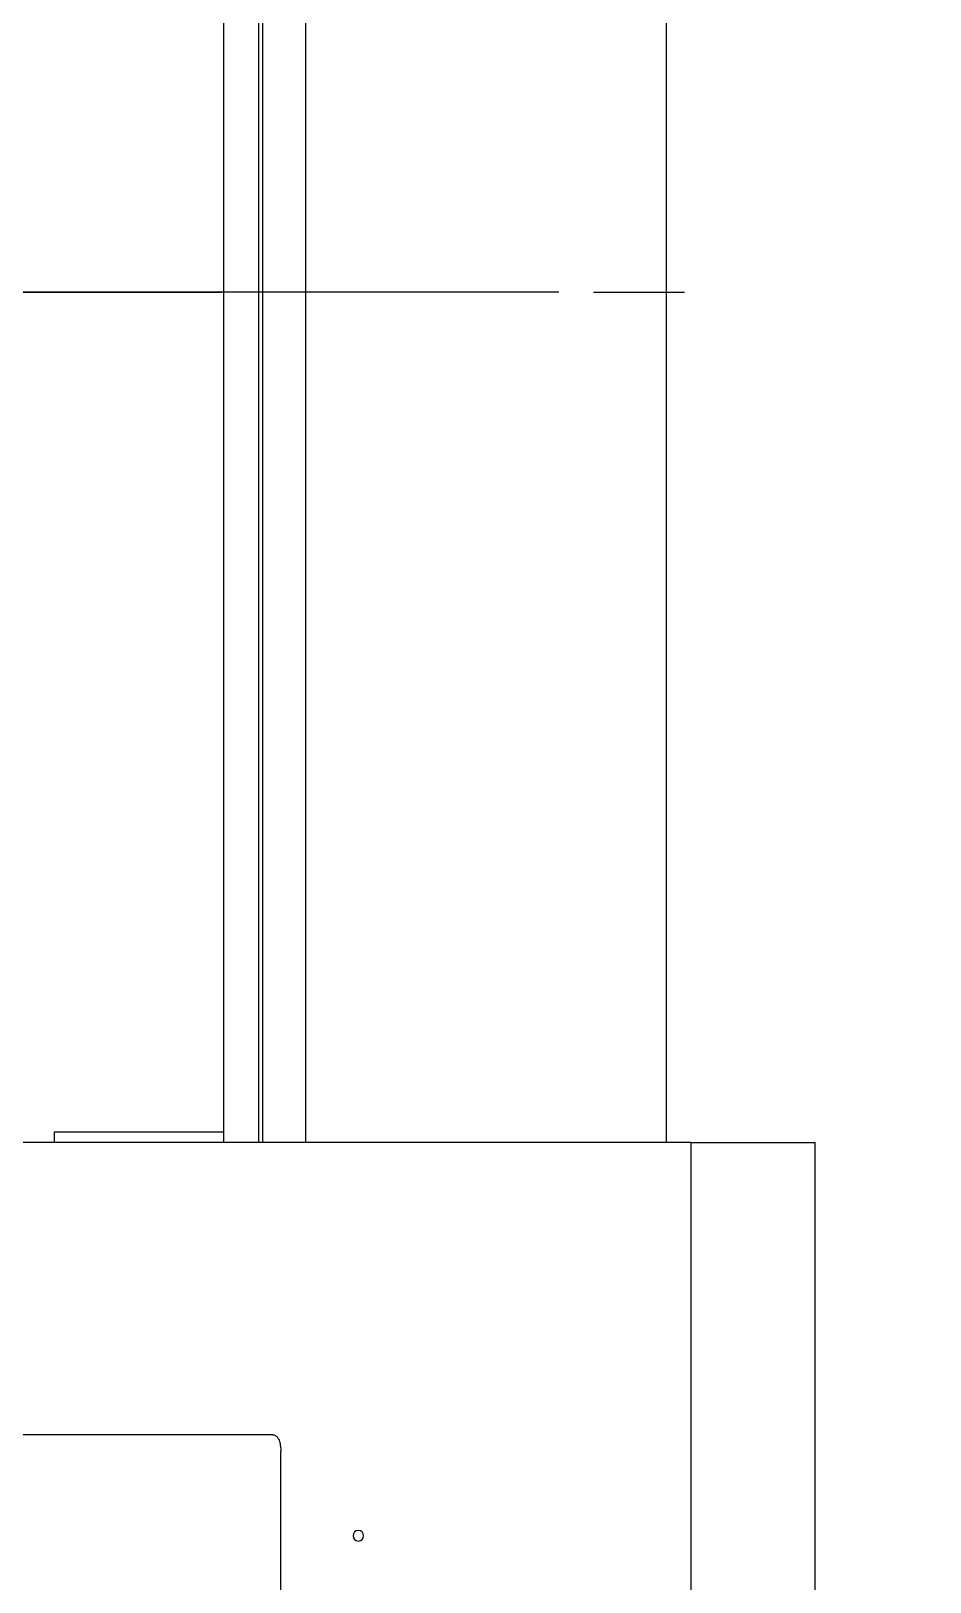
# Model space of a CAD drawing. Header units: millimetres. Extents: x 10462777 to 22643323, y 453826 to 1389191.
# Drawn here: x 11282429 to 11282852, y 582828 to 583557 of the extents above; entities that cross this region are included whole.
import ezdxf

# ---------------------------------------------------------------- set-up
doc = ezdxf.new("R2010")
doc.units = ezdxf.units.MM
doc.header["$LTSCALE"] = 200
doc.header["$MEASUREMENT"] = 0
doc.linetypes.add('CENTER2', pattern=[1.125, 0.75, -0.125, 0.125, -0.125])
doc.layers.get('0').update_dxf_attribs({"linetype": 'CONTINUOUS'})
doc.layers.add('2', color=2, linetype='CONTINUOUS')
doc.layers.add('DV1_DEFAULT', color=7, linetype='CONTINUOUS')
doc.layers.add('LAYOUT', color=8, linetype='CONTINUOUS', lineweight=25)

# ---------------------------------------------------------------- blocks, each defined once
blk = doc.blocks.new('r710ic')
at = {"layer": 'LAYOUT', "color": 3}
blk.add_circle((272041.37, 104232.63), 2050.12, dxfattribs=at)
blk = doc.blocks.new('A$C7DA30AB0')
at = {"layer": 'DV1_DEFAULT', "color": 1, "linetype": 'CENTER2', "ltscale": 7}
for p, q in [((5992.89, 3025.99, 0), (0, 3025.99, 0)), ((59.09, 3025.99, 0), (6051.98, 3025.99, 0))]:
    blk.add_line(p, q, dxfattribs=at)

msp = doc.modelspace()

# ---------------------------------------------------------------- linework, layer by layer
at = {"layer": '2', "color": 252, "linetype": 'Continuous'}
for p, q in [((11282519.62813, 583034.43591, 0), (11282519.62813, 584034.41518, 0)), ((11282535.87836, 584034.39391, 0), (11282535.87836, 583034.40799, 0)), ((11282557.93118, 584034.42828, 0), (11282557.93118, 583034.4125, 0)), ((11282727.82859, 583034.4125, 0), (11282727.82859, 584034.42828, 0)), ((11282537.87839, 583034.39096, 0), (11282537.87839, 584003.8777, 0)), ((11282439.877, 583034.41705, 0), (11282439.877, 583039.41837, 0)), ((11282439.877, 583039.41837, 0), (11282519.62938, 583039.41837, 0))]:
    msp.add_line(p, q, dxfattribs=at)
at = {"layer": '2', "color": 124, "linetype": 'Continuous'}
for p, q in [((11282739.37272, 583034.4183, 0), (11282330.87545, 583034.4183, 0)), ((11282739.37272, 583034.4183, 0), (11282797.88209, 583034.4183, 0)), ((11282739.37272, 583034.4183, 0), (11282739.37272, 582685.41335, 0)), ((11282797.88209, 582692.83033, 0), (11282797.88209, 583034.4183, 0)), ((11282542.65642, 582896.94412, 0), (11281673.08815, 582896.94412, 0)), ((11282546.38704, 582685.41335, 0), (11282546.38704, 582889.2026, 0))]:
    msp.add_line(p, q, dxfattribs=at)
at = {"layer": '2', "color": 124, "linetype": 'Continuous', "extrusion": (0, 0, -1)}
msp.add_circle((-11282582.87903, 582849.41568, 0), 2.50004, dxfattribs=at)
at = {"layer": '2', "color": 124, "linetype": 'Continuous'}
msp.add_open_spline([(11282542.65642, 582896.94412, 0), (11282542.85509, 582896.94412, 0), (11282543.04964, 582896.91981, 0), (11282543.4301, 582896.82021, 0), (11282543.61539, 582896.74417, 0), (11282543.95803, 582896.55281, 0), (11282544.11975, 582896.43543, 0), (11282544.41454, 582896.17558, 0), (11282544.54853, 582896.03318, 0), (11282544.79621, 582895.7295, 0), (11282544.91038, 582895.56719, 0), (11282545.1182, 582895.23426, 0), (11282545.21236, 582895.06321, 0), (11282545.47216, 582894.53936, 0), (11282545.61548, 582894.17604, 0), (11282545.98265, 582893.05651, 0), (11282546.13814, 582892.29501, 0), (11282546.34132, 582890.75974, 0), (11282546.38704, 582889.98434, 0), (11282546.38704, 582889.2026, 0)], degree=3, knots=[0, 0, 0, 0, 0.0625, 0.0625, 0.125, 0.125, 0.1875, 0.1875, 0.25, 0.25, 0.3125, 0.3125, 0.375, 0.375, 0.5, 0.5, 0.75, 0.75, 1, 1, 1, 1], dxfattribs=at)

# ---------------------------------------------------------------- block references
at = {"ltscale": 10}
msp.add_blockref('A$C7DA30AB0', (11276684.40366, 580408.4363, 0), dxfattribs=at)
at = {"layer": 'LAYOUT', "color": 2, "rotation": 270}
msp.add_blockref('r710ic', (11177875.24796, 856316.46559, 0), dxfattribs=at)

doc.saveas('drawing.dxf')
